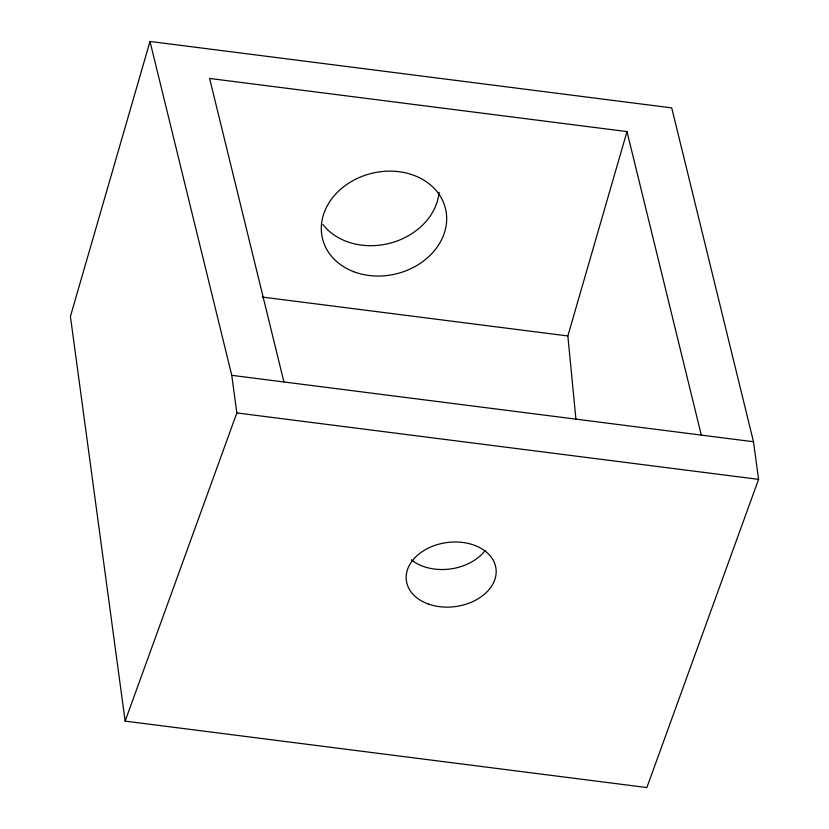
<?xml version="1.0" encoding="UTF-8"?>
<svg xmlns="http://www.w3.org/2000/svg" width="829" height="829" viewBox="0 0 829 829"><rect width="100%" height="100%" fill="white"/><g stroke="black" fill="none" stroke-linecap="round" stroke-linejoin="round"><path stroke-width="1.24" d="M149.997 41.45L70.424 316.44L125.138 721.116L646.869 787.55L758.576 479.369L753.488 441.753L671.728 107.884L149.997 41.45L231.757 375.33L236.845 412.935L125.138 721.116M575.948 419.484L567.855 335.963L626.983 131.593L209.602 78.444L283.932 381.972M262.192 297.041L567.855 335.963M231.757 375.33L753.488 441.753M236.845 412.935L758.576 479.369M626.983 131.593L701.313 435.111M485.069 550.601A45.212 32.3 -7.7 0 1 411.298 559.824M439.069 192.276A63.294 51.73 -13.8 0 1 391.101 242.907A63.294 51.73 -13.8 0 1 322.895 224.452M353.724 271.705A63.294 51.73 -13.8 0 0 446.665 217.664A63.294 51.73 -13.8 0 0 351.558 181.437A63.294 51.73 -13.8 0 0 353.724 271.705M428.676 604.134A45.212 32.3 -7.7 0 0 496.177 571.606A45.212 32.3 -7.7 0 0 428.655 547.948A45.212 32.3 -7.7 0 0 428.676 604.134"/></g></svg>
